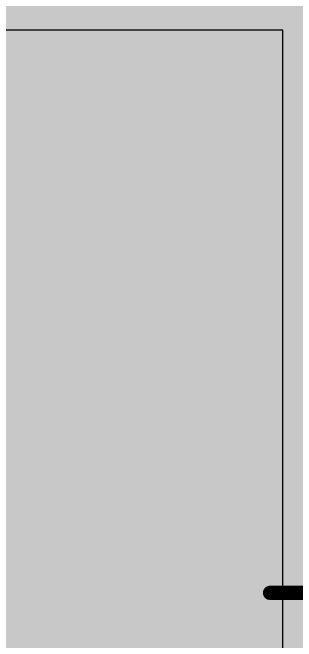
# Model space of a CAD drawing. Header units: inches. Extents: x -0.3 to 9.9, y -0.4 to 5.
# Drawn here: x 2.7538 to 2.8532, y 2.2149 to 2.4351 of the extents above; entities that cross this region are included whole.
import ezdxf

# ---------------------------------------------------------------- set-up
doc = ezdxf.new("R2010")
doc.units = ezdxf.units.IN
doc.header["$MEASUREMENT"] = 0
for name, color, linetype in [('Top Layer', 1, 'Continuous'), ('Top Overlay', 2, 'Continuous'), ('Top Paste', 8, 'Continuous'), ('Top Solder', 216, 'Continuous')]:
    doc.layers.add(name, color=color, linetype=linetype)

# ---------------------------------------------------------------- blocks, each defined once
blk = doc.blocks.new('DDPAK_58')
at = {"layer": 'Top Layer'}
blk.add_hatch(color=1, dxfattribs=at).paths.add_polyline_path([(-0.2126, 0.32648), (0.2126, 0.32648), (0.2126, 0.05128), (-0.2126, 0.05128)])
at = {"layer": 'Top Paste'}
blk.add_hatch(color=8, dxfattribs=at).paths.add_polyline_path([(-0.2126, 0.32648), (0.2126, 0.32648), (0.2126, 0.05128), (-0.2126, 0.05128)])
at = {"layer": 'Top Solder'}
blk.add_hatch(color=216, dxfattribs=at).paths.add_polyline_path([(-0.21457, 0.32844), (0.21457, 0.32844), (0.21457, 0.04931), (-0.21457, 0.04931)])
at = {"layer": 'Top Overlay'}
blk.add_lwpolyline([(0.202, 0.332, 0.005, 0.005, 0), (0.202, 0.35, 0.005, 0.005, 0)], format="xyseb", dxfattribs=at)
blk.add_lwpolyline([(0.20075, 0.332, 0.0025, 0.0025, 1), (0.20325, 0.332, 0.0025, 0.0025, 1)], format="xyseb", close=True, dxfattribs=at)

msp = doc.modelspace()

# ---------------------------------------------------------------- hatches: boundary and pattern name
at = {"layer": 'Top Layer'}
for points in [[(2.46382, 2.183), (2.83982, 2.183), (2.83982, 2.69195), (2.46382, 2.69195)], [(2.78782, 2.186), (3.04982, 2.186), (3.04982, 2.57695), (2.78782, 2.57695)]]:
    msp.add_hatch(color=1, dxfattribs=at).paths.add_polyline_path(points)

# ---------------------------------------------------------------- linework, layer by layer
for p, q in [((2.84842, 2.42895), (2.70582, 2.42895)), ((2.84842, 2.21135), (2.84842, 2.42895))]:
    msp.add_line(p, q, dxfattribs=at)

# ---------------------------------------------------------------- block references
at = {"rotation": 270}
msp.add_blockref('DDPAK_58', (2.51194, 2.43395), dxfattribs=at)

doc.saveas('drawing.dxf')
